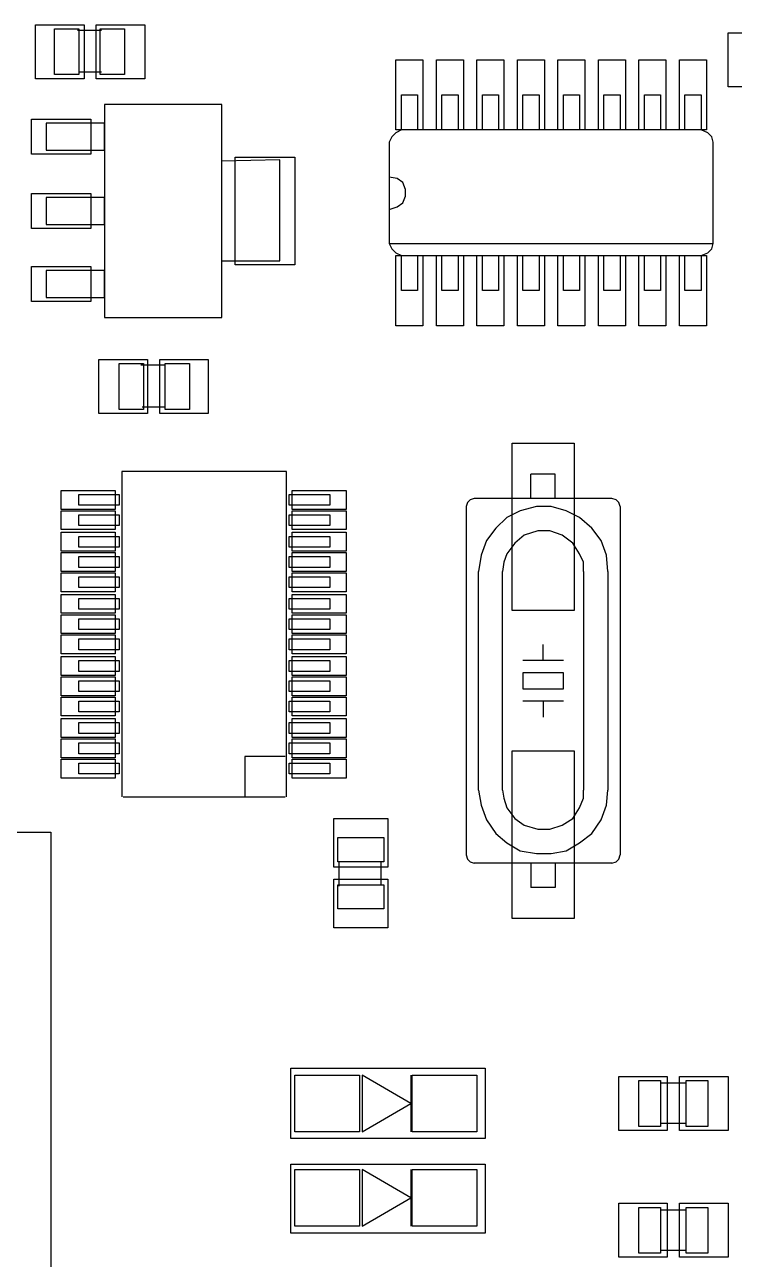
# Model space of a CAD drawing. Extents: x 69 to 170, y 48 to 122.
# Drawn here: x 85.34 to 103.14, y 74.49 to 105.46 of the extents above; entities that cross this region are included whole.
import ezdxf

# ---------------------------------------------------------------- set-up
doc = ezdxf.new("R2010")
doc.units = 0
for name, color, linetype in [('ref', 7, 'CONTINUOUS'), ('ROB-L-P-2-D', 7, 'CONTINUOUS'), ('ROB-L-P-5-D', 7, 'CONTINUOUS')]:
    doc.layers.add(name, color=color, linetype=linetype)

msp = doc.modelspace()

# ---------------------------------------------------------------- linework, layer by layer
at = {"layer": 'ref', "color": 3}
for p, q in [((85.610974, 105.459098), (86.830261, 105.459098)), ((85.610974, 104.104211), (85.610974, 105.459098)), ((86.086123, 105.357676), (86.694668, 105.357676)), ((86.086123, 104.205636), (86.086123, 105.357676)), ((86.661594, 105.323499), (87.271239, 105.323499)), ((86.694668, 105.357676), (86.694668, 104.205636)), ((86.830261, 105.459098), (86.830261, 104.104211)), ((87.135637, 105.459098), (88.354927, 105.459098)), ((87.135637, 104.104211), (87.135637, 105.459098)), ((87.237062, 105.357676), (87.84671, 105.357676)), ((87.237062, 104.205636), (87.237062, 105.357676)), ((87.84671, 105.357676), (87.84671, 104.205636)), ((88.354927, 105.459098), (88.354927, 104.104211)), ((102.985285, 105.256251), (104.204572, 105.256251)), ((102.985285, 103.901364), (102.985285, 105.256251)), ((94.654215, 104.578257), (95.331108, 104.578257)), ((94.654215, 102.817676), (94.654215, 104.578257)), ((95.331108, 104.578257), (95.331108, 102.817676)), ((95.669552, 104.578257), (96.347548, 104.578257)), ((95.669552, 102.817676), (95.669552, 104.578257)), ((96.347548, 104.578257), (96.347548, 102.817676)), ((96.685997, 104.578257), (97.362885, 104.578257)), ((96.685997, 102.817676), (96.685997, 104.578257)), ((97.362885, 104.578257), (97.362885, 102.817676)), ((97.701334, 104.578257), (98.379331, 104.578257)), ((97.701334, 102.817676), (97.701334, 104.578257)), ((98.379331, 104.578257), (98.379331, 102.817676)), ((98.717775, 104.578257), (99.394668, 104.578257)), ((98.717775, 102.817676), (98.717775, 104.578257)), ((99.394668, 104.578257), (99.394668, 102.817676)), ((99.734215, 104.578257), (100.411108, 104.578257)), ((99.734215, 102.817676), (99.734215, 104.578257)), ((100.411108, 104.578257), (100.411108, 102.817676)), ((100.749552, 104.578257), (101.427548, 104.578257)), ((100.749552, 102.817676), (100.749552, 104.578257)), ((101.427548, 104.578257), (101.427548, 102.817676)), ((101.765997, 104.578257), (102.442885, 104.578257)), ((101.765997, 102.817676), (101.765997, 104.578257)), ((102.442885, 104.578257), (102.442885, 102.817676)), ((86.830261, 104.104211), (85.610974, 104.104211)), ((86.694668, 104.205636), (86.086123, 104.205636)), ((86.694668, 104.273985), (87.271239, 104.273985)), ((88.354927, 104.104211), (87.135637, 104.104211)), ((87.84671, 104.205636), (87.237062, 104.205636)), ((104.204572, 103.901364), (102.985285, 103.901364)), ((90.285285, 103.460392), (87.338487, 103.460392)), ((87.338487, 103.460392), (87.338487, 98.1103)), ((87.338487, 103.460392), (87.338487, 102.986346)), ((90.285285, 103.460392), (87.338487, 103.460392)), ((90.285285, 98.1103), (90.285285, 103.460392)), ((90.285285, 102.038257), (90.285285, 103.460392)), ((94.789817, 103.697416), (95.195506, 103.697416)), ((94.789817, 102.817676), (94.789817, 103.697416)), ((95.195506, 103.697416), (95.195506, 102.817676)), ((95.805154, 103.697416), (96.211952, 103.697416)), ((95.805154, 102.817676), (95.805154, 103.697416)), ((96.211952, 103.697416), (96.211952, 102.817676)), ((96.821594, 103.697416), (97.227288, 103.697416)), ((96.821594, 102.817676), (96.821594, 103.697416)), ((97.227288, 103.697416), (97.227288, 102.817676)), ((97.836928, 103.697416), (98.243729, 103.697416)), ((97.836928, 102.817676), (97.836928, 103.697416)), ((98.243729, 103.697416), (98.243729, 102.817676)), ((98.853377, 103.697416), (99.260169, 103.697416)), ((98.853377, 102.817676), (98.853377, 103.697416)), ((99.260169, 103.697416), (99.260169, 102.817676)), ((99.869817, 103.697416), (100.275506, 103.697416)), ((99.869817, 102.817676), (99.869817, 103.697416)), ((100.275506, 103.697416), (100.275506, 102.817676)), ((100.885154, 103.697416), (101.291952, 103.697416)), ((100.885154, 102.817676), (100.885154, 103.697416)), ((101.291952, 103.697416), (101.291952, 102.817676)), ((101.901594, 103.697416), (102.307288, 103.697416)), ((101.901594, 102.817676), (101.901594, 103.697416)), ((102.307288, 103.697416), (102.307288, 102.817676)), ((85.509552, 103.087771), (87.000043, 103.087771)), ((85.509552, 102.208031), (85.509552, 103.087771)), ((87.338487, 102.986346), (85.882172, 102.986346)), ((85.882172, 102.986346), (85.882172, 102.309456)), ((87.000043, 103.087771), (87.000043, 102.208031)), ((87.338487, 102.309456), (87.338487, 102.986346)), ((87.338487, 102.986346), (87.338487, 98.617413)), ((94.55279, 102.647902), (94.484441, 102.512303)), ((94.654215, 102.749325), (94.55279, 102.647902)), ((95.331108, 102.817676), (94.654215, 102.817676)), ((94.789817, 102.817676), (94.654215, 102.749325)), ((102.307288, 102.817676), (94.789817, 102.817676)), ((95.195506, 102.817676), (94.789817, 102.817676)), ((96.347548, 102.817676), (95.669552, 102.817676)), ((96.211952, 102.817676), (95.805154, 102.817676)), ((97.362885, 102.817676), (96.685997, 102.817676)), ((97.227288, 102.817676), (96.821594, 102.817676)), ((98.379331, 102.817676), (97.701334, 102.817676)), ((98.243729, 102.817676), (97.836928, 102.817676)), ((99.394668, 102.817676), (98.717775, 102.817676)), ((99.260169, 102.817676), (98.853377, 102.817676)), ((100.411108, 102.817676), (99.734215, 102.817676)), ((100.275506, 102.817676), (99.869817, 102.817676)), ((101.427548, 102.817676), (100.749552, 102.817676)), ((101.291952, 102.817676), (100.885154, 102.817676)), ((102.442885, 102.817676), (101.765997, 102.817676)), ((102.307288, 102.817676), (101.901594, 102.817676)), ((102.477062, 102.749325), (102.307288, 102.817676)), ((102.578487, 102.647902), (102.477062, 102.749325)), ((102.612664, 102.512303), (102.578487, 102.647902)), ((87.000043, 102.208031), (85.509552, 102.208031)), ((85.882172, 102.309456), (87.338487, 102.309456)), ((87.338487, 102.309456), (87.338487, 101.124343)), ((94.484441, 102.512303), (94.484441, 101.632563)), ((102.612664, 99.972303), (102.612664, 102.512303)), ((91.741594, 102.072432), (90.285285, 102.038257)), ((90.285285, 99.532434), (90.285285, 102.038257)), ((90.623729, 102.139679), (92.114215, 102.139679)), ((90.623729, 99.431012), (90.623729, 102.139679)), ((91.741594, 99.532434), (91.741594, 102.072432)), ((92.114215, 102.139679), (92.114215, 99.431012)), ((94.484441, 101.632563), (94.484441, 100.81897)), ((94.687288, 101.598386), (94.484441, 101.632563)), ((94.822885, 101.496963), (94.687288, 101.598386)), ((94.891239, 101.32719), (94.822885, 101.496963)), ((94.891239, 101.157416), (94.891239, 101.32719)), ((85.509552, 101.225765), (87.000043, 101.225765)), ((85.509552, 100.344924), (85.509552, 101.225765)), ((87.338487, 101.124343), (85.882172, 101.124343)), ((85.882172, 101.124343), (85.882172, 100.446346)), ((87.000043, 101.225765), (87.000043, 100.344924)), ((87.338487, 100.446346), (87.338487, 101.124343)), ((94.687288, 100.887318), (94.822885, 100.988743)), ((94.822885, 100.988743), (94.891239, 101.157416)), ((94.484441, 100.81897), (94.687288, 100.887318)), ((94.484441, 100.81897), (94.484441, 99.972303)), ((85.882172, 100.446346), (87.338487, 100.446346)), ((87.338487, 100.446346), (87.338487, 99.29541)), ((87.000043, 100.344924), (85.509552, 100.344924)), ((94.484441, 99.972303), (94.55279, 99.836701)), ((94.484441, 99.972303), (102.612664, 99.972303)), ((94.55279, 99.836701), (94.654215, 99.735276)), ((94.654215, 99.735276), (94.789817, 99.668031)), ((102.307288, 99.668031), (102.477062, 99.735276)), ((102.477062, 99.735276), (102.578487, 99.836701)), ((102.578487, 99.836701), (102.612664, 99.972303)), ((90.285285, 98.1103), (90.285285, 99.532434)), ((90.285285, 99.532434), (91.741594, 99.532434)), ((92.114215, 99.431012), (90.623729, 99.431012)), ((94.654215, 99.668031), (95.331108, 99.668031)), ((94.654215, 97.906349), (94.654215, 99.668031)), ((94.789817, 99.668031), (102.307288, 99.668031)), ((94.789817, 99.668031), (95.195506, 99.668031)), ((94.789817, 98.787187), (94.789817, 99.668031)), ((95.195506, 99.668031), (95.195506, 98.787187)), ((95.331108, 99.668031), (95.331108, 97.906349)), ((95.669552, 99.668031), (96.347548, 99.668031)), ((95.669552, 97.906349), (95.669552, 99.668031)), ((95.805154, 99.668031), (96.211952, 99.668031)), ((95.805154, 98.787187), (95.805154, 99.668031)), ((96.211952, 99.668031), (96.211952, 98.787187)), ((96.347548, 99.668031), (96.347548, 97.906349)), ((96.685997, 99.668031), (97.362885, 99.668031)), ((96.685997, 97.906349), (96.685997, 99.668031)), ((96.821594, 99.668031), (97.227288, 99.668031)), ((96.821594, 98.787187), (96.821594, 99.668031)), ((97.227288, 99.668031), (97.227288, 98.787187)), ((97.362885, 99.668031), (97.362885, 97.906349)), ((97.701334, 99.668031), (98.379331, 99.668031)), ((97.701334, 97.906349), (97.701334, 99.668031)), ((97.836928, 99.668031), (98.243729, 99.668031)), ((97.836928, 98.787187), (97.836928, 99.668031)), ((98.243729, 99.668031), (98.243729, 98.787187)), ((98.379331, 99.668031), (98.379331, 97.906349)), ((98.717775, 99.668031), (99.394668, 99.668031)), ((98.717775, 97.906349), (98.717775, 99.668031)), ((98.853377, 99.668031), (99.260169, 99.668031)), ((98.853377, 98.787187), (98.853377, 99.668031)), ((99.260169, 99.668031), (99.260169, 98.787187)), ((99.394668, 99.668031), (99.394668, 97.906349)), ((99.734215, 99.668031), (100.411108, 99.668031)), ((99.734215, 97.906349), (99.734215, 99.668031)), ((99.869817, 99.668031), (100.275506, 99.668031)), ((99.869817, 98.787187), (99.869817, 99.668031)), ((100.275506, 99.668031), (100.275506, 98.787187)), ((100.411108, 99.668031), (100.411108, 97.906349)), ((100.749552, 99.668031), (101.427548, 99.668031)), ((100.749552, 97.906349), (100.749552, 99.668031)), ((100.885154, 99.668031), (101.291952, 99.668031)), ((100.885154, 98.787187), (100.885154, 99.668031)), ((101.291952, 99.668031), (101.291952, 98.787187)), ((101.427548, 99.668031), (101.427548, 97.906349)), ((101.765997, 99.668031), (102.442885, 99.668031)), ((101.765997, 97.906349), (101.765997, 99.668031)), ((101.901594, 99.668031), (102.307288, 99.668031)), ((101.901594, 98.787187), (101.901594, 99.668031)), ((102.307288, 99.668031), (102.307288, 98.787187)), ((102.442885, 99.668031), (102.442885, 97.906349)), ((85.509552, 99.396832), (87.000043, 99.396832)), ((85.509552, 98.515988), (85.509552, 99.396832)), ((87.338487, 99.29541), (85.882172, 99.29541)), ((85.882172, 99.29541), (85.882172, 98.617413)), ((87.000043, 99.396832), (87.000043, 98.515988)), ((87.338487, 98.617413), (87.338487, 99.29541)), ((87.000043, 98.515988), (85.509552, 98.515988)), ((85.882172, 98.617413), (87.338487, 98.617413)), ((87.338487, 98.617413), (87.338487, 98.1103)), ((95.195506, 98.787187), (94.789817, 98.787187)), ((96.211952, 98.787187), (95.805154, 98.787187)), ((97.227288, 98.787187), (96.821594, 98.787187)), ((98.243729, 98.787187), (97.836928, 98.787187)), ((99.260169, 98.787187), (98.853377, 98.787187)), ((100.275506, 98.787187), (99.869817, 98.787187)), ((101.291952, 98.787187), (100.885154, 98.787187)), ((102.307288, 98.787187), (101.901594, 98.787187)), ((87.338487, 98.1103), (90.285285, 98.1103)), ((87.338487, 98.1103), (90.285285, 98.1103)), ((95.331108, 97.906349), (94.654215, 97.906349)), ((96.347548, 97.906349), (95.669552, 97.906349)), ((97.362885, 97.906349), (96.685997, 97.906349)), ((98.379331, 97.906349), (97.701334, 97.906349)), ((99.394668, 97.906349), (98.717775, 97.906349)), ((100.411108, 97.906349), (99.734215, 97.906349)), ((101.427548, 97.906349), (100.749552, 97.906349)), ((102.442885, 97.906349), (101.765997, 97.906349)), ((87.202885, 97.059682), (88.422172, 97.059682)), ((87.202885, 95.705896), (87.202885, 97.059682)), ((87.711108, 96.958257), (88.320747, 96.958257)), ((87.711108, 95.807318), (87.711108, 96.958257)), ((88.320747, 96.958257), (88.320747, 95.807318)), ((88.422172, 97.059682), (88.422172, 95.705896)), ((88.727548, 97.059682), (89.946836, 97.059682)), ((88.727548, 95.705896), (88.727548, 97.059682)), ((88.86315, 96.958257), (89.47279, 96.958257)), ((88.86315, 95.807318), (88.86315, 96.958257)), ((89.47279, 96.958257), (89.47279, 95.807318)), ((89.946836, 97.059682), (89.946836, 95.705896)), ((88.253502, 96.92408), (88.86315, 96.92408)), ((88.422172, 95.705896), (87.202885, 95.705896)), ((88.320747, 95.807318), (87.711108, 95.807318)), ((88.286576, 95.874563), (88.86315, 95.874563)), ((89.946836, 95.705896), (88.727548, 95.705896)), ((89.47279, 95.807318), (88.86315, 95.807318)), ((97.566836, 94.960652), (99.124572, 94.960652)), ((97.566836, 90.760392), (97.566836, 94.960652)), ((99.124572, 94.960652), (99.124572, 90.760392)), ((91.910261, 94.249587), (87.779456, 94.249587)), ((87.779456, 94.249587), (87.779456, 86.087187)), ((91.910261, 86.087187), (91.910261, 94.249587)), ((98.040881, 93.571591), (98.040881, 94.18123)), ((98.650529, 94.18123), (98.040881, 94.18123)), ((98.650529, 93.571591), (98.650529, 94.18123)), ((86.254793, 93.774438), (87.609683, 93.774438)), ((86.254793, 93.300392), (86.254793, 93.774438)), ((86.694668, 93.673016), (87.711108, 93.673016)), ((86.694668, 93.40292), (86.694668, 93.673016)), ((87.609683, 93.774438), (87.609683, 93.300392)), ((87.711108, 93.673016), (87.711108, 93.40292)), ((91.978618, 93.673016), (92.993955, 93.673016)), ((91.978618, 93.40292), (91.978618, 93.673016)), ((92.045863, 93.774438), (93.400747, 93.774438)), ((92.045863, 93.300392), (92.045863, 93.774438)), ((92.993955, 93.673016), (92.993955, 93.40292)), ((93.400747, 93.774438), (93.400747, 93.300392)), ((96.516218, 93.537413), (96.44897, 93.470166)), ((96.61764, 93.571591), (96.516218, 93.537413)), ((97.431239, 93.571591), (96.61764, 93.571591)), ((99.260169, 93.571591), (97.431239, 93.571591)), ((100.072664, 93.571591), (99.260169, 93.571591)), ((100.174081, 93.537413), (100.072664, 93.571591)), ((100.241334, 93.470166), (100.174081, 93.537413)), ((87.609683, 93.300392), (86.254793, 93.300392)), ((86.254793, 93.267318), (87.609683, 93.267318)), ((86.254793, 92.793272), (86.254793, 93.267318)), ((87.711108, 93.40292), (86.694668, 93.40292)), ((87.609683, 93.267318), (87.609683, 92.793272)), ((92.993955, 93.40292), (91.978618, 93.40292)), ((93.400747, 93.300392), (92.045863, 93.300392)), ((92.045863, 93.267318), (93.400747, 93.267318)), ((92.045863, 92.793272), (92.045863, 93.267318)), ((93.400747, 93.267318), (93.400747, 92.793272)), ((96.44897, 93.470166), (96.414793, 93.368743)), ((96.414793, 93.368743), (96.414793, 84.630878)), ((97.769683, 93.267318), (97.431239, 93.097545)), ((98.176484, 93.368743), (97.769683, 93.267318)), ((98.548001, 93.368743), (98.176484, 93.368743)), ((98.920622, 93.267318), (98.548001, 93.368743)), ((99.260169, 93.097545), (98.920622, 93.267318)), ((100.275506, 93.368743), (100.241334, 93.470166)), ((100.275506, 93.368743), (100.275506, 84.630878)), ((86.694668, 93.165896), (87.711108, 93.165896)), ((86.694668, 92.894698), (86.694668, 93.165896)), ((87.711108, 93.165896), (87.711108, 92.894698)), ((91.978618, 93.165896), (92.993955, 93.165896)), ((91.978618, 92.894698), (91.978618, 93.165896)), ((92.993955, 93.165896), (92.993955, 92.894698)), ((97.431239, 93.097545), (97.160043, 92.826349)), ((99.564441, 92.826349), (99.260169, 93.097545)), ((87.609683, 92.793272), (86.254793, 92.793272)), ((86.254793, 92.724924), (87.609683, 92.724924)), ((86.254793, 92.250878), (86.254793, 92.724924)), ((87.711108, 92.894698), (86.694668, 92.894698)), ((86.694668, 92.623499), (87.711108, 92.623499)), ((86.694668, 92.352303), (86.694668, 92.623499)), ((87.609683, 92.724924), (87.609683, 92.250878)), ((87.711108, 92.623499), (87.711108, 92.352303)), ((92.993955, 92.894698), (91.978618, 92.894698)), ((91.978618, 92.623499), (92.993955, 92.623499)), ((91.978618, 92.352303), (91.978618, 92.623499)), ((93.400747, 92.793272), (92.045863, 92.793272)), ((92.045863, 92.724924), (93.400747, 92.724924)), ((92.045863, 92.250878), (92.045863, 92.724924)), ((92.993955, 92.623499), (92.993955, 92.352303)), ((93.400747, 92.724924), (93.400747, 92.250878)), ((97.160043, 92.826349), (96.923016, 92.522077)), ((97.871108, 92.657679), (97.634081, 92.453725)), ((98.209552, 92.759101), (97.871108, 92.657679)), ((98.514927, 92.759101), (98.209552, 92.759101)), ((98.819197, 92.657679), (98.514927, 92.759101)), ((99.090395, 92.453725), (98.819197, 92.657679)), ((99.80146, 92.522077), (99.564441, 92.826349)), ((87.711108, 92.352303), (86.694668, 92.352303)), ((92.993955, 92.352303), (91.978618, 92.352303)), ((96.923016, 92.522077), (96.787414, 92.149456)), ((97.634081, 92.453725), (97.431239, 92.183633)), ((99.260169, 92.183633), (99.090395, 92.453725)), ((99.937062, 92.149456), (99.80146, 92.522077)), ((87.609683, 92.250878), (86.254793, 92.250878)), ((86.254793, 92.216701), (87.609683, 92.216701)), ((86.254793, 91.742655), (86.254793, 92.216701)), ((86.694668, 92.115276), (87.711108, 92.115276)), ((86.694668, 91.84408), (86.694668, 92.115276)), ((87.609683, 92.216701), (87.609683, 91.742655)), ((87.711108, 92.115276), (87.711108, 91.84408)), ((91.978618, 92.115276), (92.993955, 92.115276)), ((91.978618, 91.84408), (91.978618, 92.115276)), ((93.400747, 92.250878), (92.045863, 92.250878)), ((92.045863, 92.216701), (93.400747, 92.216701)), ((92.045863, 91.742655), (92.045863, 92.216701)), ((92.993955, 92.115276), (92.993955, 91.84408)), ((93.400747, 92.216701), (93.400747, 91.742655)), ((96.787414, 92.149456), (96.720169, 91.742655)), ((97.431239, 92.183633), (97.362885, 91.979682)), ((99.361594, 91.979682), (99.260169, 92.183633)), ((99.971239, 91.742655), (99.937062, 92.149456)), ((87.609683, 91.742655), (86.254793, 91.742655)), ((86.254793, 91.709587), (87.609683, 91.709587)), ((86.254793, 91.234438), (86.254793, 91.709587)), ((87.711108, 91.84408), (86.694668, 91.84408)), ((87.609683, 91.709587), (87.609683, 91.234438)), ((92.993955, 91.84408), (91.978618, 91.84408)), ((93.400747, 91.742655), (92.045863, 91.742655)), ((92.045863, 91.709587), (93.400747, 91.709587)), ((92.045863, 91.234438), (92.045863, 91.709587)), ((93.400747, 91.709587), (93.400747, 91.234438)), ((96.720169, 86.256966), (96.720169, 91.742655)), ((97.362885, 91.979682), (97.329817, 91.742655)), ((97.329817, 86.256966), (97.329817, 91.742655)), ((99.361594, 91.742655), (99.361594, 91.979682)), ((99.361594, 91.742655), (99.361594, 86.256966)), ((99.971239, 91.742655), (99.971239, 86.256966)), ((86.694668, 91.607059), (87.711108, 91.607059)), ((86.694668, 91.336966), (86.694668, 91.607059)), ((87.711108, 91.607059), (87.711108, 91.336966)), ((91.978618, 91.607059), (92.993955, 91.607059)), ((91.978618, 91.336966), (91.978618, 91.607059)), ((92.993955, 91.607059), (92.993955, 91.336966)), ((87.609683, 91.234438), (86.254793, 91.234438)), ((86.254793, 91.167187), (87.609683, 91.167187)), ((86.254793, 90.693147), (86.254793, 91.167187)), ((87.711108, 91.336966), (86.694668, 91.336966)), ((86.694668, 91.065768), (87.711108, 91.065768)), ((86.694668, 90.794563), (86.694668, 91.065768)), ((87.609683, 91.167187), (87.609683, 90.693147)), ((87.711108, 91.065768), (87.711108, 90.794563)), ((92.993955, 91.336966), (91.978618, 91.336966)), ((91.978618, 91.065768), (92.993955, 91.065768)), ((91.978618, 90.794563), (91.978618, 91.065768)), ((93.400747, 91.234438), (92.045863, 91.234438)), ((92.045863, 91.167187), (93.400747, 91.167187)), ((92.045863, 90.693147), (92.045863, 91.167187)), ((92.993955, 91.065768), (92.993955, 90.794563)), ((93.400747, 91.167187), (93.400747, 90.693147)), ((87.711108, 90.794563), (86.694668, 90.794563)), ((92.993955, 90.794563), (91.978618, 90.794563)), ((99.124572, 90.760392), (97.566836, 90.760392)), ((87.609683, 90.693147), (86.254793, 90.693147)), ((86.254793, 90.65897), (87.609683, 90.65897)), ((86.254793, 90.184924), (86.254793, 90.65897)), ((86.694668, 90.557545), (87.711108, 90.557545)), ((86.694668, 90.286349), (86.694668, 90.557545)), ((87.609683, 90.65897), (87.609683, 90.184924)), ((87.711108, 90.557545), (87.711108, 90.286349)), ((91.978618, 90.557545), (92.993955, 90.557545)), ((91.978618, 90.286349), (91.978618, 90.557545)), ((93.400747, 90.693147), (92.045863, 90.693147)), ((92.045863, 90.65897), (93.400747, 90.65897)), ((92.045863, 90.184924), (92.045863, 90.65897)), ((92.993955, 90.557545), (92.993955, 90.286349)), ((93.400747, 90.65897), (93.400747, 90.184924)), ((87.609683, 90.184924), (86.254793, 90.184924)), ((86.254793, 90.150747), (87.609683, 90.150747)), ((86.254793, 89.676701), (86.254793, 90.150747)), ((87.711108, 90.286349), (86.694668, 90.286349)), ((87.609683, 90.150747), (87.609683, 89.676701)), ((92.993955, 90.286349), (91.978618, 90.286349)), ((93.400747, 90.184924), (92.045863, 90.184924)), ((92.045863, 90.150747), (93.400747, 90.150747)), ((92.045863, 89.676701), (92.045863, 90.150747)), ((93.400747, 90.150747), (93.400747, 89.676701)), ((86.694668, 90.049322), (87.711108, 90.049322)), ((86.694668, 89.779229), (86.694668, 90.049322)), ((87.711108, 90.049322), (87.711108, 89.779229)), ((91.978618, 90.049322), (92.993955, 90.049322)), ((91.978618, 89.779229), (91.978618, 90.049322)), ((92.993955, 90.049322), (92.993955, 89.779229)), ((98.345154, 89.508031), (98.345154, 89.913725)), ((87.609683, 89.676701), (86.254793, 89.676701)), ((86.254793, 89.609456), (87.609683, 89.609456)), ((86.254793, 89.13541), (86.254793, 89.609456)), ((87.711108, 89.779229), (86.694668, 89.779229)), ((86.694668, 89.508031), (87.711108, 89.508031)), ((86.694668, 89.236832), (86.694668, 89.508031)), ((87.609683, 89.609456), (87.609683, 89.13541)), ((87.711108, 89.508031), (87.711108, 89.236832)), ((92.993955, 89.779229), (91.978618, 89.779229)), ((91.978618, 89.508031), (92.993955, 89.508031)), ((91.978618, 89.236832), (91.978618, 89.508031)), ((93.400747, 89.676701), (92.045863, 89.676701)), ((92.045863, 89.609456), (93.400747, 89.609456)), ((92.045863, 89.13541), (92.045863, 89.609456)), ((92.993955, 89.508031), (92.993955, 89.236832)), ((93.400747, 89.609456), (93.400747, 89.13541)), ((98.345154, 89.508031), (97.836928, 89.508031)), ((98.853377, 89.508031), (98.345154, 89.508031)), ((87.711108, 89.236832), (86.694668, 89.236832)), ((92.993955, 89.236832), (91.978618, 89.236832)), ((98.853377, 89.202655), (97.836928, 89.202655)), ((97.836928, 89.202655), (97.836928, 88.796966)), ((98.853377, 88.796966), (98.853377, 89.202655)), ((87.609683, 89.13541), (86.254793, 89.13541)), ((86.254793, 89.10123), (87.609683, 89.10123)), ((86.254793, 88.627187), (86.254793, 89.10123)), ((86.694668, 88.999814), (87.711108, 88.999814)), ((86.694668, 88.728609), (86.694668, 88.999814)), ((87.609683, 89.10123), (87.609683, 88.627187)), ((87.711108, 88.999814), (87.711108, 88.728609)), ((91.978618, 88.999814), (92.993955, 88.999814)), ((91.978618, 88.728609), (91.978618, 88.999814)), ((93.400747, 89.13541), (92.045863, 89.13541)), ((92.045863, 89.10123), (93.400747, 89.10123)), ((92.045863, 88.627187), (92.045863, 89.10123)), ((92.993955, 88.999814), (92.993955, 88.728609)), ((93.400747, 89.10123), (93.400747, 88.627187)), ((87.609683, 88.627187), (86.254793, 88.627187)), ((86.254793, 88.593016), (87.609683, 88.593016)), ((86.254793, 88.11897), (86.254793, 88.593016)), ((87.711108, 88.728609), (86.694668, 88.728609)), ((87.609683, 88.593016), (87.609683, 88.11897)), ((92.993955, 88.728609), (91.978618, 88.728609)), ((93.400747, 88.627187), (92.045863, 88.627187)), ((92.045863, 88.593016), (93.400747, 88.593016)), ((92.045863, 88.11897), (92.045863, 88.593016)), ((93.400747, 88.593016), (93.400747, 88.11897)), ((97.836928, 88.796966), (98.853377, 88.796966)), ((86.694668, 88.491591), (87.711108, 88.491591)), ((86.694668, 88.220392), (86.694668, 88.491591)), ((87.711108, 88.491591), (87.711108, 88.220392)), ((91.978618, 88.491591), (92.993955, 88.491591)), ((91.978618, 88.220392), (91.978618, 88.491591)), ((92.993955, 88.491591), (92.993955, 88.220392)), ((98.345154, 88.491591), (97.836928, 88.491591)), ((98.853377, 88.491591), (98.345154, 88.491591)), ((98.345154, 88.491591), (98.345154, 88.085896)), ((87.609683, 88.11897), (86.254793, 88.11897)), ((86.254793, 88.051725), (87.609683, 88.051725)), ((86.254793, 87.577679), (86.254793, 88.051725)), ((87.711108, 88.220392), (86.694668, 88.220392)), ((87.609683, 88.051725), (87.609683, 87.577679)), ((92.993955, 88.220392), (91.978618, 88.220392)), ((93.400747, 88.11897), (92.045863, 88.11897)), ((92.045863, 88.051725), (93.400747, 88.051725)), ((92.045863, 87.577679), (92.045863, 88.051725)), ((93.400747, 88.051725), (93.400747, 87.577679)), ((86.694668, 87.9503), (87.711108, 87.9503)), ((86.694668, 87.679101), (86.694668, 87.9503)), ((87.711108, 87.679101), (86.694668, 87.679101)), ((87.711108, 87.9503), (87.711108, 87.679101)), ((91.978618, 87.9503), (92.993955, 87.9503)), ((91.978618, 87.679101), (91.978618, 87.9503)), ((92.993955, 87.679101), (91.978618, 87.679101)), ((92.993955, 87.9503), (92.993955, 87.679101)), ((87.609683, 87.577679), (86.254793, 87.577679)), ((86.254793, 87.543499), (87.609683, 87.543499)), ((86.254793, 87.069456), (86.254793, 87.543499)), ((86.694668, 87.442077), (87.711108, 87.442077)), ((86.694668, 87.170878), (86.694668, 87.442077)), ((87.609683, 87.543499), (87.609683, 87.069456)), ((87.711108, 87.442077), (87.711108, 87.170878)), ((91.978618, 87.442077), (92.993955, 87.442077)), ((91.978618, 87.170878), (91.978618, 87.442077)), ((93.400747, 87.577679), (92.045863, 87.577679)), ((92.045863, 87.543499), (93.400747, 87.543499)), ((92.045863, 87.069456), (92.045863, 87.543499)), ((92.993955, 87.442077), (92.993955, 87.170878)), ((93.400747, 87.543499), (93.400747, 87.069456)), ((87.609683, 87.069456), (86.254793, 87.069456)), ((86.254793, 87.035276), (87.609683, 87.035276)), ((86.254793, 86.56123), (86.254793, 87.035276)), ((87.711108, 87.170878), (86.694668, 87.170878)), ((87.609683, 87.035276), (87.609683, 86.56123)), ((91.877196, 87.103633), (90.860747, 87.103633)), ((90.860747, 87.103633), (90.860747, 86.087187)), ((92.993955, 87.170878), (91.978618, 87.170878)), ((93.400747, 87.069456), (92.045863, 87.069456)), ((92.045863, 87.035276), (93.400747, 87.035276)), ((92.045863, 86.56123), (92.045863, 87.035276)), ((93.400747, 87.035276), (93.400747, 86.56123)), ((97.566836, 87.239229), (99.124572, 87.239229)), ((97.566836, 83.03897), (97.566836, 87.239229)), ((99.124572, 87.239229), (99.124572, 83.03897)), ((86.694668, 86.933854), (87.711108, 86.933854)), ((86.694668, 86.662655), (86.694668, 86.933854)), ((87.711108, 86.933854), (87.711108, 86.662655)), ((91.978618, 86.933854), (92.993955, 86.933854)), ((91.978618, 86.662655), (91.978618, 86.933854)), ((92.993955, 86.933854), (92.993955, 86.662655)), ((87.609683, 86.56123), (86.254793, 86.56123)), ((87.711108, 86.662655), (86.694668, 86.662655)), ((92.993955, 86.662655), (91.978618, 86.662655)), ((93.400747, 86.56123), (92.045863, 86.56123)), ((96.720169, 86.256966), (96.787414, 85.884345)), ((97.329817, 86.256966), (97.362885, 86.053016)), ((99.361594, 86.053016), (99.361594, 86.256966)), ((99.937062, 85.884345), (99.971239, 86.256966)), ((87.81253, 86.087187), (90.860747, 86.087187)), ((90.860747, 86.087187), (91.877196, 86.087187)), ((96.787414, 85.884345), (96.923016, 85.511725)), ((97.362885, 86.053016), (97.431239, 85.815988)), ((97.431239, 85.815988), (97.634081, 85.545896)), ((99.090395, 85.545896), (99.260169, 85.815988)), ((99.260169, 85.815988), (99.361594, 86.053016)), ((99.80146, 85.511725), (99.937062, 85.884345)), ((93.096484, 85.545896), (94.450261, 85.545896)), ((93.096484, 84.326606), (93.096484, 85.545896)), ((94.450261, 85.545896), (94.450261, 84.326606)), ((96.923016, 85.511725), (97.160043, 85.173272)), ((97.634081, 85.545896), (97.871108, 85.376123)), ((98.819197, 85.376123), (99.090395, 85.545896)), ((99.564441, 85.173272), (99.80146, 85.511725)), ((97.160043, 85.173272), (97.431239, 84.936254)), ((97.871108, 85.376123), (98.209552, 85.274698)), ((98.209552, 85.274698), (98.514927, 85.274698)), ((98.514927, 85.274698), (98.819197, 85.376123)), ((99.260169, 84.936254), (99.564441, 85.173272)), ((93.197906, 85.070747), (94.348839, 85.070747)), ((93.197906, 84.461104), (93.197906, 85.070747)), ((94.348839, 85.070747), (94.348839, 84.461104)), ((97.431239, 84.936254), (97.769683, 84.732303)), ((98.920622, 84.732303), (99.260169, 84.936254)), ((96.414793, 84.630878), (96.44897, 84.529456)), ((97.769683, 84.732303), (98.176484, 84.665058)), ((98.176484, 84.665058), (98.548001, 84.665058)), ((98.548001, 84.665058), (98.920622, 84.732303)), ((100.241334, 84.529456), (100.275506, 84.630878)), ((94.450261, 84.326606), (93.096484, 84.326606)), ((94.348839, 84.461104), (93.197906, 84.461104)), ((93.230974, 83.852563), (93.230974, 84.461104)), ((94.281594, 83.885636), (94.281594, 84.461104)), ((96.44897, 84.529456), (96.516218, 84.461104)), ((96.516218, 84.461104), (96.61764, 84.428031)), ((97.431239, 84.428031), (96.61764, 84.428031)), ((98.040881, 84.428031), (97.431239, 84.428031)), ((98.650529, 84.428031), (98.040881, 84.428031)), ((98.040881, 84.428031), (98.040881, 83.818391)), ((99.260169, 84.428031), (98.650529, 84.428031)), ((98.650529, 84.428031), (98.650529, 83.818391)), ((100.072664, 84.428031), (99.260169, 84.428031)), ((100.072664, 84.428031), (100.174081, 84.461104)), ((100.174081, 84.461104), (100.241334, 84.529456)), ((93.096484, 84.02123), (94.450261, 84.02123)), ((93.096484, 82.801943), (93.096484, 84.02123)), ((94.450261, 84.02123), (94.450261, 82.801943)), ((93.197906, 83.885636), (94.348839, 83.885636)), ((93.197906, 83.275988), (93.197906, 83.885636)), ((94.348839, 83.885636), (94.348839, 83.275988)), ((98.650529, 83.818391), (98.040881, 83.818391)), ((94.348839, 83.275988), (93.197906, 83.275988)), ((99.124572, 83.03897), (97.566836, 83.03897)), ((94.450261, 82.801943), (93.096484, 82.801943)), ((92.01279, 79.279682), (96.888839, 79.279682)), ((92.01279, 77.519101), (92.01279, 79.279682)), ((92.114215, 79.111012), (93.739197, 79.111012)), ((92.114215, 77.687771), (92.114215, 79.111012)), ((93.739197, 79.111012), (93.739197, 77.687771)), ((93.807548, 79.111012), (93.807548, 77.687771)), ((95.026836, 78.399939), (93.807548, 79.111012)), ((95.026836, 79.111012), (95.026836, 78.399939)), ((95.059909, 79.111012), (96.685997, 79.111012)), ((95.059909, 77.687771), (95.059909, 79.111012)), ((96.685997, 79.111012), (96.685997, 77.687771)), ((96.888839, 79.279682), (96.888839, 77.519101)), ((100.241334, 79.076832), (101.460622, 79.076832)), ((100.241334, 77.721943), (100.241334, 79.076832)), ((101.460622, 79.076832), (101.460622, 77.721943)), ((101.765997, 79.076832), (102.985285, 79.076832)), ((101.765997, 77.721943), (101.765997, 79.076832)), ((102.985285, 79.076832), (102.985285, 77.721943)), ((100.749552, 78.97541), (101.291952, 78.97541)), ((100.749552, 77.823368), (100.749552, 78.97541)), ((101.291952, 78.97541), (101.291952, 77.823368)), ((101.934668, 78.907059), (101.291952, 78.907059)), ((101.934668, 78.97541), (102.477062, 78.97541)), ((101.934668, 77.823368), (101.934668, 78.97541)), ((102.477062, 78.97541), (102.477062, 77.823368)), ((93.807548, 77.687771), (95.026836, 78.399939)), ((95.026836, 78.399939), (95.026836, 77.687771)), ((101.291952, 77.823368), (100.749552, 77.823368)), ((101.934668, 77.891725), (101.291952, 77.891725)), ((102.477062, 77.823368), (101.934668, 77.823368)), ((96.888839, 77.519101), (92.01279, 77.519101)), ((93.739197, 77.687771), (92.114215, 77.687771)), ((96.685997, 77.687771), (95.059909, 77.687771)), ((101.460622, 77.721943), (100.241334, 77.721943)), ((102.985285, 77.721943), (101.765997, 77.721943)), ((92.01279, 76.875276), (96.888839, 76.875276)), ((92.01279, 75.147771), (92.01279, 76.875276)), ((96.888839, 76.875276), (96.888839, 75.147771)), ((92.114215, 76.739682), (93.739197, 76.739682)), ((92.114215, 75.317545), (92.114215, 76.739682)), ((93.739197, 76.739682), (93.739197, 75.317545)), ((93.807548, 76.739682), (93.807548, 75.317545)), ((95.026836, 76.028609), (93.807548, 76.739682)), ((95.026836, 76.739682), (95.026836, 76.028609)), ((95.059909, 76.739682), (96.685997, 76.739682)), ((95.059909, 75.317545), (95.059909, 76.739682)), ((96.685997, 76.739682), (96.685997, 75.317545)), ((93.807548, 75.317545), (95.026836, 76.028609)), ((95.026836, 76.028609), (95.026836, 75.317545)), ((100.241334, 75.893016), (101.460622, 75.893016)), ((100.241334, 74.539229), (100.241334, 75.893016)), ((101.460622, 75.893016), (101.460622, 74.539229)), ((101.765997, 75.893016), (102.985285, 75.893016)), ((101.765997, 74.539229), (101.765997, 75.893016)), ((102.985285, 75.893016), (102.985285, 74.539229)), ((100.749552, 75.791591), (101.291952, 75.791591)), ((100.749552, 74.640652), (100.749552, 75.791591)), ((101.291952, 75.791591), (101.291952, 74.640652)), ((101.934668, 75.724345), (101.291952, 75.724345)), ((101.934668, 75.791591), (102.477062, 75.791591)), ((101.934668, 74.640652), (101.934668, 75.791591)), ((102.477062, 75.791591), (102.477062, 74.640652)), ((93.739197, 75.317545), (92.114215, 75.317545)), ((96.685997, 75.317545), (95.059909, 75.317545)), ((96.888839, 75.147771), (92.01279, 75.147771)), ((101.291952, 74.640652), (100.749552, 74.640652)), ((101.934668, 74.707897), (101.291952, 74.707897)), ((102.477062, 74.640652), (101.934668, 74.640652)), ((101.460622, 74.539229), (100.241334, 74.539229)), ((102.985285, 74.539229), (101.765997, 74.539229))]:
    msp.add_line(p, q, dxfattribs=at)
at = {"layer": 'ROB-L-P-2-D', "color": 7}
for p, q in [((82, 85.200002), (86, 85.200002)), ((86, 85.200002), (86, 53.200001))]:
    msp.add_line(p, q, dxfattribs=at)
at = {"layer": 'ROB-L-P-5-D', "color": 7}
for p, q in [((82, 85.200002), (86, 85.200002)), ((86, 85.200002), (86, 53.200001))]:
    msp.add_line(p, q, dxfattribs=at)

doc.saveas('drawing.dxf')
